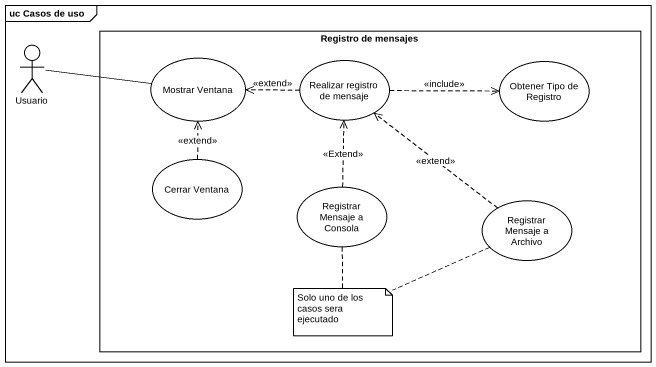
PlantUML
@startuml
mainframe uc Casos de uso
actor Usuario
rectangle "Registro de mensajes" as Registro_de_mensajes {
  usecase "Mostrar Ventana" as Mostrar_Ventana
  usecase "Realizar registro de mensaje" as Realizar_registro_de_mensaje
  usecase "Obtener Tipo de Registro" as Obtener_Tipo_de_Registro
  usecase "Cerrar Ventana" as Cerrar_Ventana
  usecase "Registrar Mensaje a Consola" as Registrar_Mensaje_a_Consola
  usecase "Registrar Mensaje a Archivo" as Registrar_Mensaje_a_Archivo
}
Usuario -right- Mostrar_Ventana
Realizar_registro_de_mensaje .left.> Mostrar_Ventana : <<extend>>
Realizar_registro_de_mensaje .right.> Obtener_Tipo_de_Registro : <<include>>
Cerrar_Ventana .up.> Mostrar_Ventana : <<extend>>
Registrar_Mensaje_a_Consola .up.> Realizar_registro_de_mensaje : <<Extend>>
Registrar_Mensaje_a_Archivo .up.> Realizar_registro_de_mensaje : <<extend>>
note as N1
  Solo uno de los casos sera ejecutado
end note
N1 .. Registrar_Mensaje_a_Consola
N1 .. Registrar_Mensaje_a_Archivo
@enduml
